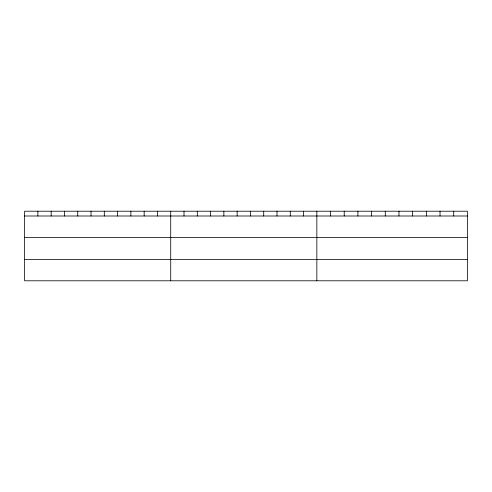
<?xml version="1.0" encoding="UTF-8"?>
<svg xmlns="http://www.w3.org/2000/svg" width="492" height="492" viewBox="0 0 492 492"><rect width="100%" height="100%" fill="white"/><g stroke="black" fill="none" stroke-linecap="round" stroke-linejoin="round"><path stroke-width="0.74" d="M467.4 237.378L467.4 211.209L24.6 211.209L24.6 280.791L467.4 280.791L467.4 237.378L24.6 237.378M24.6 216L467.4 216M24.6 259.413L467.4 259.413M453.716 211.209L453.716 216M440.026 211.209L440.026 216M426.343 211.209L426.343 216M412.653 211.209L412.653 216M398.969 211.209L398.969 216M385.279 211.209L385.279 216M371.595 211.209L371.595 216M357.905 211.209L357.905 216M344.222 211.209L344.222 216M330.532 211.209L330.532 216M316.848 211.209L316.848 280.791M303.564 211.209L303.564 216M290.28 211.209L290.28 216M276.996 211.209L276.996 216M263.712 211.209L263.712 216M250.428 211.209L250.428 216M237.144 211.209L237.144 216M223.86 211.209L223.86 216M210.576 211.209L210.576 216M197.292 211.209L197.292 216M184.008 211.209L184.008 216M170.724 211.209L170.724 280.791M157.44 211.209L157.44 216M144.156 211.209L144.156 216M130.872 211.209L130.872 216M117.588 211.209L117.588 216M104.304 211.209L104.304 216M91.02 211.209L91.02 216M77.736 211.209L77.736 216M64.452 211.209L64.452 216M51.168 211.209L51.168 216M37.884 211.209L37.884 216"/></g></svg>
